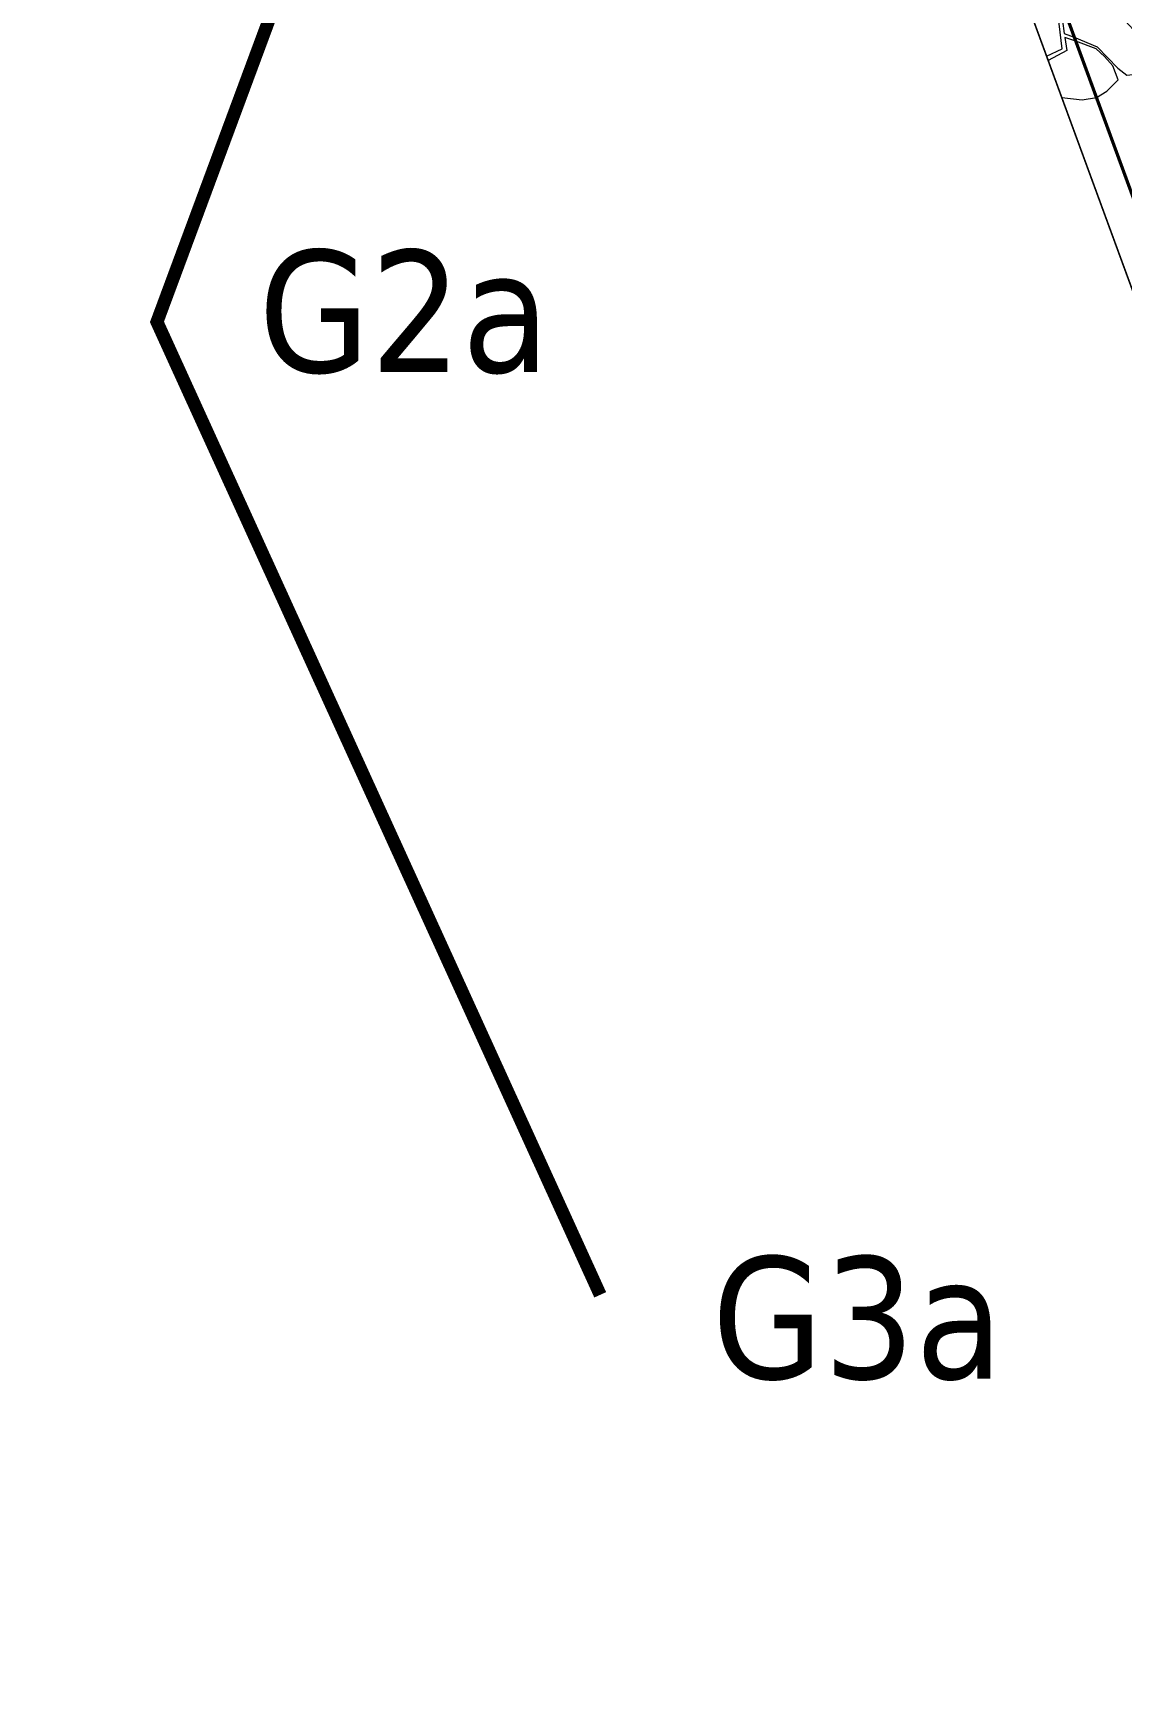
# Model space of a CAD drawing. Header units: metres. Extents: x 0 to 551036, y 0 to 1845929.
# Drawn here: x 547074 to 547408, y 1841035 to 1841546 of the extents above; entities that cross this region are included whole.
import ezdxf

# ---------------------------------------------------------------- set-up
doc = ezdxf.new("R2010")
doc.units = ezdxf.units.M
doc.header["$MEASUREMENT"] = 0
doc.linetypes.add('BD HH1 KEM TMB$0$DASHDOT2', pattern=[0.5, 0.25, -0.125, 0, -0.125])
doc.linetypes.add('PHANTOM2', pattern=[1.25, 0.625, -0.125, 0.125, -0.125, 0.125, -0.125])
doc.layers.get('Defpoints').update_dxf_attribs({"lineweight": 0})
for name, color, linetype, lineweight in [('BD HH1 KEM TMB$0$duongdapcao', 7, 'Continuous', 0), ('BD HH1 KEM TMB$0$Ranh', 7, 'Continuous', 0), ('DZ 220kV PA1', 7, 'Continuous', 0), ('HH1', 7, 'Continuous', 0), ('Level 37', 7, 'Continuous', 0), ('Ranh', 7, 'Continuous', 0)]:
    doc.layers.add(name, color=color, linetype=linetype, lineweight=lineweight)
doc.styles.add('BD HH1 KEM TMB$0$chamnha_0', font='')
doc.styles.add('PECC5_TEXT', font='tahoma.ttf')
doc.styles.get("Standard").update_dxf_attribs({"font": '', "height": 4})
doc.styles.get('BD HH1 KEM TMB$0$chamnha_0').set_extended_font_data('.VnArial')
doc.styles.get('Standard').set_extended_font_data('.VnArial')
doc.linetypes.add('FENCELINE1', pattern='A,6.35,-2.54,[133,ltypeshp.shx,S=2.54,R=0,X=-2.54,Y=0],-2.54,25.4', length=36.83)
doc.dimstyles.get("Standard").update_dxf_attribs({"dimtxt": 0.18, "dimasz": 0.18, "dimexe": 0.18, "dimexo": 0.0625, "dimgap": 0.09, "dimtad": 0, "dimtih": 1, "dimtoh": 1, "dimdec": 4, "dimzin": 0, "dimdsep": 46, "dimtxsty": 'Standard', "dimcen": 0.09, "dimadec": 0, "dimazin": 0, "dimtfac": 1, "dimtdec": 4, "dimtofl": 0, "dimtmove": 0, "dimatfit": 3, "dimfxl": 1, "dimtolj": 1, "dimtzin": 0, "dimarcsym": 0})

# ---------------------------------------------------------------- blocks, each defined once
blk = doc.blocks.new('*D218')
at = {"layer": 'Defpoints', "color": 0, "lineweight": 0, "transparency": 16777216}
for p in [(547332.95, 1842714.84), (547334.52, 1842712.21), (0, 0)]:
    blk.add_point(p, dxfattribs=at)
at = {"layer": 'Level 37', "color": 5, "transparency": 16777216}
for p, q in [((547332.95, 1842714.78), (547332.95, 1842712.93)), ((547332.95, 1842712.93), (547334.52, 1842712.57)), ((547334.52, 1842712.57), (547334.52, 1842712.21))]:
    blk.add_line(p, q, dxfattribs=at)
at = {"layer": 'Level 37', "color": 0, "transparency": 16777216, "insert": (547334.52, 1842711.22), "char_height": 0.18, "attachment_point": 5, "rotation": 270, "style": 'BD HH1 KEM TMB$0$chamnha_0'}
blk.add_mtext('\\A1;\\Ftxt;547332.9453', dxfattribs=at)

msp = doc.modelspace()

# ---------------------------------------------------------------- linework, layer by layer
at = {"layer": 'BD HH1 KEM TMB$0$duongdapcao', "flags": 128}
for points in [[(547390.26496, 1841575.80242), (547383.8022, 1841572.13223), (547384.24658, 1841569.70218), (547386.81344, 1841565.32281), (547388.6446, 1841560.57563), (547389.75905, 1841553.67046), (547390.7787, 1841545.80018), (547393.84588, 1841544.75409)], [(547393.84588, 1841544.75409), (547400.86637, 1841541.75033), (547407.18122, 1841535.21181), (547409.94921, 1841533.07711), (547418.01353, 1841533.99122), (547422.50702, 1841537.94336), (547422.50702, 1841538.8252), (547415.84467, 1841542.84188), (547406.89364, 1841552.52061), (547404.02979, 1841554.97793), (547399.60819, 1841555.83289), (547397.70295, 1841557.08575), (547395.04281, 1841560.69914), (547393.98834, 1841564.56526), (547392.88593, 1841569.93157), (547390.26496, 1841575.80242)], [(547385.36189, 1841538.84523), (547390.09341, 1841541.10112), (547388.6087, 1841553.91915), (547387.66006, 1841559.73055), (547385.02052, 1841566.86084), (547382.66974, 1841569.58106), (547375.64198, 1841565.34078)], [(547394.29878, 1841543.51953), (547390.9875, 1841544.62591), (547391.51701, 1841540.6276), (547385.81915, 1841537.59878)], [(547400.64663, 1841526.21589), (547403.82608, 1841528.11945), (547407.37295, 1841531.65757), (547405.70736, 1841535.91083), (547403.15506, 1841538.8037), (547400.55482, 1841541.13197), (547394.29878, 1841543.51953)], [(547390.00993, 1841526.17509), (547396.28289, 1841525.45745), (547400.64663, 1841526.21589)]]:
    msp.add_lwpolyline(points, dxfattribs=at)
at = {"layer": 'BD HH1 KEM TMB$0$Ranh', "color": 3, "linetype": 'BD HH1 KEM TMB$0$DASHDOT2', "ltscale": 6, "const_width": 0.5}
msp.add_lwpolyline([(547034.43997, 1842987.82483), (547784.75541, 1842697.43071), (548199.83297, 1842214.79155), (548597.52544, 1841937.88793), (548392.50742, 1841468.26311), (548551.48494, 1841051.14892), (548101.10368, 1840704.91926), (547600.75752, 1840951.69702), (547242.57197, 1841928.07708), (546883.41754, 1842351.55456)], dxfattribs=at)
at = {"layer": 'DZ 220kV PA1', "color": 2, "linetype": 'PHANTOM2', "ltscale": 10, "const_width": 4}
msp.add_lwpolyline([(547385.12751, 1841927.03865), (547280.04672, 1841909.74385), (547112.21916, 1841457.27619), (547248.30903, 1841158.53489)], dxfattribs=at)
at = {"layer": 'Ranh', "linetype": 'FENCELINE1', "lineweight": 13, "const_width": 1}
msp.add_lwpolyline([(545039.78842, 1844094.35008), (545124.08835, 1843654.25007), (545296.08835, 1843665.35004), (545306.4884, 1843960.65004), (545709.48834, 1843646.54997), (545656.48829, 1843320.54998), (546108.28829, 1843335.54991), (547778.80819, 1842689.00963), (548193.07811, 1842207.30956), (548585.07806, 1841934.3695), (548381.70799, 1841468.51953), (548541.08792, 1841050.34951), (548101.40786, 1840712.89958), (547608.7779, 1840958.86966), (547251.34806, 1841933.18972), (546890.08813, 1842359.14978), (545600.78827, 1843192.74999), (545260.58826, 1843158.05004), (544710.1383, 1843401.59013), (544568.32841, 1844020.54016), (545039.78842, 1844094.35008)], dxfattribs=at)

# ---------------------------------------------------------------- texts
at = {"layer": 'HH1', "color": 1, "lineweight": 13, "style": 'PECC5_TEXT'}
for s, p in [('G2a', (547143.35671, 1841441.85146)), ('G3a', (547282.57479, 1841132.81013))]:
    msp.add_text(s, height=37.5, dxfattribs=at).set_placement(p)

# ---------------------------------------------------------------- dimensions: what is measured, and where the dimension line sits
at = {"layer": 'Level 37', "color": 5}
dim = msp.add_ordinate_dim(feature_location=(547332.945312, 1842714.841091), offset=(1.5731196499, -2.629533607), dtype=0, origin=(0, 0), text='\\Ftxt;<>', dimstyle='Standard', override={"dimtxsty": 'BD HH1 KEM TMB$0$chamnha_0', "dimse1": 1, "dimclre": 5, "dimlwe": 65535}, dxfattribs=at)
dim.commit()
dim.dimension.update_dxf_attribs({"geometry": '*D218', "text_midpoint": (547334.5184316499, 1842711.221557393)})

doc.saveas('drawing.dxf')
